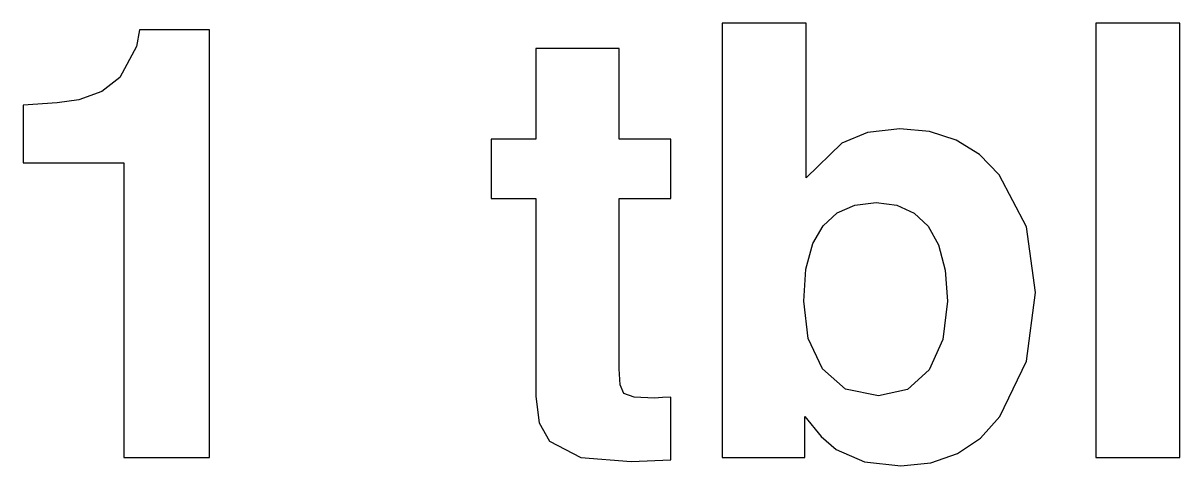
# Model space of a CAD drawing. Extents: x 0.07 to 1.98, y 0.47 to 1.2.
import ezdxf

# ---------------------------------------------------------------- set-up
doc = ezdxf.new("R2010")
doc.units = 0
doc.layers.get('0').update_dxf_attribs({"linetype": 'CONTINUOUS'})

msp = doc.modelspace()

# ---------------------------------------------------------------- linework, layer by layer
at = {"color": 0}
for p, q in [((0.261936, 1.18886), (0.256944, 1.16086)), ((0.377821, 1.18886), (0.261936, 1.18886)), ((0.377821, 0.480957), (0.377821, 1.18886)), ((1.36594, 1.19971), (1.22683, 1.19971)), ((1.22683, 1.19971), (1.22683, 0.480957)), ((1.36594, 0.943847), (1.36594, 1.19971)), ((1.98492, 1.19971), (1.84581, 1.19971)), ((1.84581, 1.19971), (1.84581, 0.480957)), ((1.98492, 0.480957), (1.98492, 1.19971)), ((0.256944, 1.16086), (0.22895, 1.10986)), ((1.05599, 1.15782), (0.917969, 1.15782)), ((0.917969, 1.15782), (0.917969, 1.00787)), ((1.05599, 1.00787), (1.05599, 1.15782)), ((0.22895, 1.10986), (0.19911, 1.08643)), ((0.19911, 1.08643), (0.161025, 1.07275)), ((0.125108, 1.0676), (0.06901, 1.06386)), ((0.06901, 1.06386), (0.06901, 0.968804)), ((0.161025, 1.07275), (0.125108, 1.0676)), ((1.46761, 1.01883), (1.42497, 1.00092)), ((1.52089, 1.02479), (1.46761, 1.01883)), ((1.57047, 1.02013), (1.52089, 1.02479)), ((1.61458, 1.00597), (1.57047, 1.02013)), ((0.917969, 1.00787), (0.843967, 1.00787)), ((0.843967, 1.00787), (0.843967, 0.909776)), ((1.14193, 1.00787), (1.05599, 1.00787)), ((1.14193, 0.909776), (1.14193, 1.00787)), ((1.42497, 1.00092), (1.36594, 0.943847)), ((1.653, 0.98226), (1.61458, 1.00597)), ((1.68582, 0.948839), (1.653, 0.98226)), ((0.06901, 0.968804), (0.235894, 0.968804)), ((0.235894, 0.968804), (0.235894, 0.480957)), ((1.73074, 0.862631), (1.68582, 0.948839)), ((0.843967, 0.909776), (0.917969, 0.909776)), ((0.917969, 0.909776), (0.917969, 0.581868)), ((1.05599, 0.627875), (1.05599, 0.909776)), ((1.05599, 0.909776), (1.14193, 0.909776)), ((1.44656, 0.898546), (1.48182, 0.902832)), ((1.48182, 0.902832), (1.51628, 0.898546)), ((1.39404, 0.864475), (1.41732, 0.885742)), ((1.41732, 0.885742), (1.44656, 0.898546)), ((1.51628, 0.898546), (1.54492, 0.885471)), ((1.54492, 0.885471), (1.56776, 0.863661)), ((1.37679, 0.834907), (1.39404, 0.864475)), ((1.56776, 0.863661), (1.5849, 0.832954)), ((1.74571, 0.753961), (1.73074, 0.862631)), ((1.36556, 0.792697), (1.37679, 0.834907)), ((1.5849, 0.832954), (1.59614, 0.790907)), ((1.36182, 0.739854), (1.36556, 0.792697)), ((1.59614, 0.790907), (1.59988, 0.739854)), ((1.73085, 0.640517), (1.74571, 0.753961)), ((1.36941, 0.677951), (1.36182, 0.739854)), ((1.59988, 0.739854), (1.59239, 0.676215)), ((1.39285, 0.627875), (1.36941, 0.677951)), ((1.59239, 0.676215), (1.56993, 0.625922)), ((1.6869, 0.548882), (1.73085, 0.640517)), ((1.05811, 0.601019), (1.05599, 0.627875)), ((1.4311, 0.594183), (1.39285, 0.627875)), ((1.56993, 0.625922), (1.53381, 0.593533)), ((1.06402, 0.58686), (1.05811, 0.601019)), ((1.48594, 0.582954), (1.4311, 0.594183)), ((0.917969, 0.581868), (0.923828, 0.538519)), ((1.08122, 0.581), (1.06402, 0.58686)), ((1.11502, 0.578831), (1.08122, 0.581)), ((1.12782, 0.579915), (1.11502, 0.578831)), ((1.14193, 0.581), (1.12782, 0.579915)), ((1.14193, 0.477051), (1.14193, 0.581)), ((1.53381, 0.593533), (1.48594, 0.582954)), ((0.923828, 0.538519), (0.940972, 0.507867)), ((1.36399, 0.480957), (1.36399, 0.548882)), ((1.36399, 0.548882), (1.39094, 0.515408)), ((1.65457, 0.512967), (1.6869, 0.548882)), ((0.940972, 0.507867), (0.992676, 0.480849)), ((1.39094, 0.515408), (1.41585, 0.493978)), ((1.61643, 0.487414), (1.65457, 0.512967)), ((0.235894, 0.480957), (0.377821, 0.480957)), ((0.992676, 0.480849), (1.07596, 0.474012)), ((1.22683, 0.480957), (1.36399, 0.480957)), ((1.41585, 0.493978), (1.46257, 0.473796)), ((1.57243, 0.472168), (1.61643, 0.487414)), ((1.84581, 0.480957), (1.98492, 0.480957)), ((1.07596, 0.474012), (1.14193, 0.477051)), ((1.46257, 0.473796), (1.52285, 0.467068)), ((1.52285, 0.467068), (1.57243, 0.472168))]:
    msp.add_line(p, q, dxfattribs=at)

doc.saveas('drawing.dxf')
